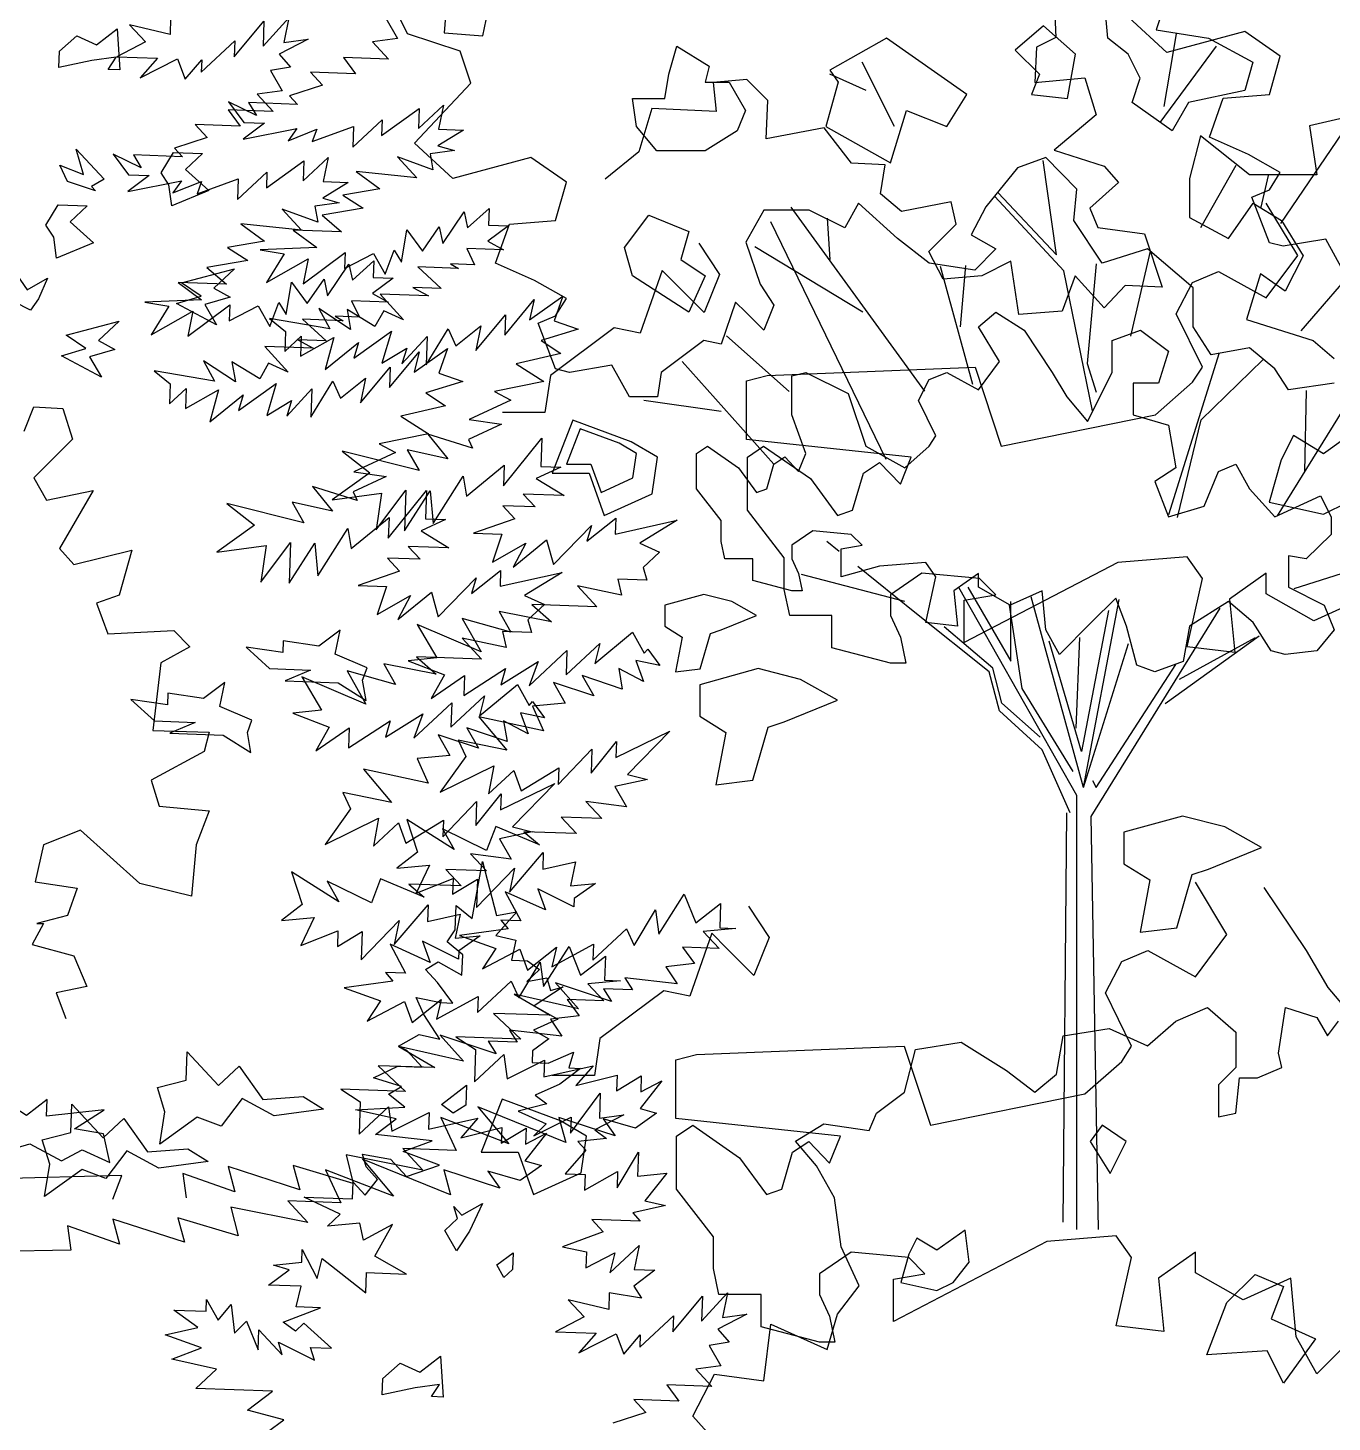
# Model space of a CAD drawing. Header units: inches. Extents: x -11 to 128, y 7 to 56.
# Drawn here: x 30.1772 to 30.5609, y 22.5879 to 22.998 of the extents above; entities that cross this region are included whole.
import ezdxf

# ---------------------------------------------------------------- set-up
doc = ezdxf.new("R2010")
doc.units = ezdxf.units.IN
doc.header["$MEASUREMENT"] = 0
doc.layers.add('CAY', color=94, linetype='Continuous')
doc.layers.add('CAY-3', color=61, linetype='Continuous')
picture_1 = doc.add_image_def('image1.jpg', size_in_pixel=(1680, 1093))

# ---------------------------------------------------------------- blocks, each defined once
blk = doc.blocks.new('A$C76451831')
at = {"layer": 'CAY'}
for p, q in [((5942.98, 1269.38), (5949.73, 1306.77)), ((5949.73, 1306.77), (5958.92, 1271.55)), ((5931.85, 1262.06), (5932.41, 1277.91)), ((5932.41, 1277.91), (5942.98, 1269.38)), ((5972.14, 1273.8), (5958.46, 1258.41)), ((5958.92, 1271.55), (5972.14, 1273.8)), ((5926.59, 1254.09), (5931.85, 1262.06)), ((5936.72, 1245.57), (5926.59, 1254.09)), ((5958.46, 1258.41), (5971.49, 1255.24)), ((5971.49, 1255.24), (5968.77, 1242.19)), ((5936.26, 1232.44), (5936.72, 1245.57)), ((5912.36, 1236), (5920.7, 1241.15)), ((5920.23, 1227.56), (5912.36, 1236)), ((5920.7, 1241.15), (5936.26, 1232.44)), ((5968.77, 1242.19), (5979.18, 1241.82)), ((5987.14, 1236.11), (5978.71, 1228.24)), ((5979.18, 1241.82), (5987.14, 1236.11)), ((5930.18, 1214.07), (5920.23, 1227.56)), ((5978.71, 1228.24), (5991.93, 1230.5)), ((6002.6, 1224.69), (5983.58, 1212.2)), ((5991.93, 1230.5), (5994.36, 1222.25)), ((5994.36, 1222.25), (6002.6, 1224.69)), ((5906.28, 1217.62), (5922.48, 1214.34)), ((5911.34, 1206.57), (5906.28, 1217.62)), ((5921.65, 1190.34), (5911.34, 1206.57)), ((5922.48, 1214.34), (5930.18, 1214.07)), ((5983.58, 1212.2), (5999.14, 1203.5)), ((5999.14, 1203.5), (5983.03, 1196.36)), ((5894.75, 1185.84), (5908.16, 1193.53)), ((5908.16, 1193.53), (5921.65, 1190.34)), ((5993.25, 1190.56), (5982.56, 1182.77)), ((5983.03, 1196.36), (5993.25, 1190.56)), ((5900.09, 1182.93), (5894.75, 1185.84)), ((5910.13, 1172.16), (5900.09, 1182.93)), ((5982.56, 1182.77), (5982.29, 1175.08)), ((5992.7, 1174.71), (6009.26, 1181.84)), ((6009.26, 1181.84), (6006.18, 1171.52)), ((5878.17, 1165.11), (5894.29, 1172.71)), ((5894.29, 1172.71), (5910.13, 1172.16)), ((5982.29, 1175.08), (5992.7, 1174.71)), ((6013.87, 1171.25), (6000.37, 1160.84)), ((6006.18, 1171.52), (6013.87, 1171.25)), ((5896.55, 1159.48), (5878.17, 1165.11)), ((6000.37, 1160.84), (5984.26, 1153.7)), ((5888.21, 1154.33), (5896.55, 1159.48)), ((5898.79, 1145.8), (5888.21, 1154.33)), ((5984.26, 1153.7), (5991.76, 1148)), ((6007.41, 1128.86), (6026.9, 1154.93)), ((6026.9, 1154.93), (6026.33, 1138.63)), ((5866.56, 1144.21), (5898.79, 1145.8)), ((5893.09, 1138.3), (5866.56, 1144.21)), ((5991.76, 1148), (5973.02, 1143.21)), ((5973.02, 1143.21), (5991.31, 1134.87)), ((5879.59, 1127.89), (5893.09, 1138.3)), ((5983.33, 1126.99), (6007.77, 1139.28)), ((5991.31, 1134.87), (5983.33, 1126.99)), ((6007.77, 1139.28), (6007.41, 1128.86)), ((6042.27, 1140.79), (6023.35, 1131.03)), ((6026.33, 1138.63), (6042.27, 1140.79)), ((5916.61, 1123.88), (5879.59, 1127.89)), ((5897.78, 1116.83), (5916.61, 1123.88)), ((6030.85, 1125.33), (6012.2, 1123.26)), ((6023.35, 1131.03), (6030.85, 1125.33)), ((5870.98, 1115.04), (5889.44, 1111.68)), ((5873.41, 1106.8), (5870.98, 1115.04)), ((5921.48, 1107.84), (5897.78, 1116.83)), ((6017.44, 1117.63), (6003.76, 1102.25)), ((6012.2, 1123.26), (6017.44, 1117.63)), ((6037.87, 1092.89), (6051.84, 1116.43)), ((6051.84, 1116.43), (6051.28, 1100.59)), ((5880.82, 1098.38), (5873.41, 1106.8)), ((5889.44, 1111.68), (5899.93, 1100.43)), ((5899.93, 1100.43), (5921.48, 1107.84)), ((5864.52, 1085.8), (5864.9, 1096.67)), ((5864.9, 1096.67), (5872.76, 1088.23)), ((5872.76, 1088.23), (5880.82, 1098.38)), ((6003.76, 1102.25), (6016.89, 1101.79)), ((6016.52, 1091.37), (6038.25, 1103.76)), ((6016.89, 1101.79), (6016.52, 1091.37)), ((6038.25, 1103.76), (6037.87, 1092.89)), ((6051.28, 1100.59), (6070.39, 1102.64)), ((6070.39, 1102.64), (6056.16, 1084.55)), ((5856.47, 1075.66), (5832.84, 1086.91)), ((5832.84, 1086.91), (5864.52, 1085.8)), ((6069.65, 1081.36), (6048.18, 1076.67)), ((6056.16, 1084.55), (6069.65, 1081.36)), ((5848.03, 1067.79), (5856.47, 1075.66)), ((5869.4, 1069.76), (5848.03, 1067.79)), ((5871.74, 1058.8), (5869.4, 1069.76)), ((5890.67, 1069.02), (5871.74, 1058.8)), ((5879.07, 1048.12), (5890.67, 1069.02)), ((6052.97, 1071.06), (6021.29, 1072.17)), ((6021.29, 1072.17), (6028.72, 1064.2)), ((6048.18, 1076.67), (6052.97, 1071.06)), ((6028.72, 1064.2), (6002.09, 1054.25)), ((5831.36, 1044.35), (5831.64, 1052.5)), ((5831.64, 1052.5), (5841.4, 1033.57)), ((6002.09, 1054.25), (6017.83, 1050.98)), ((6017.83, 1050.98), (6017.47, 1040.57)), ((6033.21, 1037.3), (6052.42, 1055.21)), ((6052.42, 1055.21), (6049.15, 1039.46)), ((5812.7, 1042.28), (5831.36, 1044.35)), ((5823.02, 1039.2), (5812.7, 1042.28)), ((5841.4, 1033.57), (5844.58, 1046.6)), ((5844.58, 1046.6), (5873.25, 1024.3)), ((5899.96, 1036.51), (5879.07, 1048.12)), ((6017.47, 1040.57), (6036.39, 1050.33)), ((6036.39, 1050.33), (6033.21, 1037.3)), ((5809.53, 1029.24), (5823.02, 1039.2)), ((5873.25, 1024.3), (5873.71, 1037.43)), ((5873.71, 1037.43), (5899.96, 1036.51)), ((6062.73, 1038.99), (6048.77, 1028.59)), ((6049.15, 1039.46), (6062.73, 1038.99)), ((5830.8, 1028.5), (5809.53, 1029.24)), ((5827.61, 1015.01), (5830.8, 1028.5)), ((6032.76, 1024.17), (6032.38, 1013.3)), ((6053.93, 1020.71), (6032.76, 1024.17)), ((6048.77, 1028.59), (6053.93, 1020.71)), ((6093.29, 1005.73), (6110.24, 1024.18)), ((6110.24, 1024.18), (6106.96, 1007.97)), ((5768.6, 1012.08), (5768.87, 1019.78)), ((5768.87, 1019.78), (5776.56, 1006.37)), ((5776.56, 1006.37), (5785.07, 1016.5)), ((5785.07, 1016.5), (5787.13, 997.84)), ((5819.1, 1004.88), (5843.45, 1014.46)), ((5843.45, 1014.46), (5827.61, 1015.01)), ((6005.86, 1019.66), (6016.35, 1008.42)), ((6032.38, 1013.3), (6005.86, 1019.66)), ((6074.46, 998.68), (6093.86, 1022.03)), ((6093.86, 1022.03), (6093.29, 1005.73)), ((5747.33, 1012.83), (5768.6, 1012.08)), ((5763.24, 1001.39), (5747.33, 1012.83)), ((5787.13, 997.84), (5795.11, 1005.72)), ((5795.11, 1005.72), (5802.61, 986.87)), ((6016.35, 1008.42), (5997.43, 998.65)), ((6052.81, 988.56), (6074.83, 1009.1)), ((6074.83, 1009.1), (6074.46, 998.68)), ((6122.9, 1010.14), (6103.98, 1000.37)), ((6106.96, 1007.97), (6122.9, 1010.14)), ((5741.78, 996.7), (5763.24, 1001.39)), ((5765.5, 988.16), (5741.78, 996.7)), ((5802.61, 986.87), (5803.07, 1000)), ((5803.07, 1000), (5818.36, 983.6)), ((5827.06, 999.16), (5819.1, 1004.88)), ((5832.68, 1004.41), (5827.06, 999.16)), ((5850.68, 987.91), (5832.68, 1004.41)), ((5997.43, 998.65), (6024.13, 997.72)), ((6024.13, 997.72), (6012.81, 984.97)), ((6012.81, 984.97), (6037.25, 997.26)), ((6037.25, 997.26), (6042.23, 983.94)), ((6042.23, 983.94), (6053.09, 996.71)), ((6053.09, 996.71), (6052.81, 988.56)), ((6103.98, 1000.37), (6111.38, 991.95)), ((5746.21, 980.68), (5765.5, 988.16)), ((5818.36, 983.6), (5815.93, 991.84)), ((5815.93, 991.84), (5839.54, 980.14)), ((5839.54, 980.14), (5837.1, 988.38)), ((5837.1, 988.38), (5850.68, 987.91)), ((6111.38, 991.95), (6098.16, 989.69)), ((6098.16, 989.69), (6105.85, 976.28)), ((5775.43, 974.22), (5746.21, 980.68)), ((5761.85, 961.55), (5775.43, 974.22)), ((6105.85, 976.28), (6089.46, 974.13)), ((6089.46, 974.13), (6099.95, 962.89)), ((5812.09, 959.79), (5761.85, 961.55)), ((5795.79, 947.21), (5812.09, 959.79)), ((6070.53, 963.91), (6078.31, 953.21)), ((6099.95, 962.89), (6070.53, 963.91)), ((6078.31, 953.21), (6048.89, 954.24)), ((6048.89, 954.24), (6056.75, 945.81)), ((5819.59, 940.94), (5795.79, 947.21)), ((6056.75, 945.81), (6035.21, 938.85)), ((5808.89, 933.16), (5819.59, 940.94)), ((2204.59, 871.13), (2212.5, 918.65)), ((2201.95, 860.56), (2238.9, 910.73)), ((2027.76, 857.92), (2006.64, 900.17)), ((2009.28, 881.69), (1985.53, 892.25)), ((2280.97, 794.46), (2332.46, 870.35)), ((2133.95, 774.01), (2125.31, 835.75)), ((2228.57, 791.89), (2251.65, 832.78)), ((2268.04, 805.06), (2272.95, 825.91)), ((2095.82, 814.51), (2133.95, 774.01)), ((2047.68, 684.5), (1960.21, 805.07)), ((2138.67, 763.39), (2093.47, 812.15)), ((2022.33, 639.81), (1946.85, 795.64)), ((1985.76, 770.86), (1983.84, 797.94)), ((2294.33, 724.07), (2354.87, 794.46)), ((2006.99, 736.26), (1936.23, 779.12)), ((2159.9, 768.11), (2154, 702.83)), ((2182.7, 720.53), (2195.67, 776.37)), ((5575.78, 773.95), (5583.47, 760.53)), ((2079.11, 689.01), (2057.88, 766.34)), ((2071.06, 726.82), (2074.45, 766.86)), ((2157.54, 671.77), (2138.67, 763.39)), ((2278.74, 602.87), (2379.63, 765.75)), ((5583.47, 760.53), (5567.08, 758.38)), ((5567.08, 758.38), (5577.56, 747.14)), ((5577.56, 747.14), (5548.14, 748.16)), ((5548.14, 748.16), (5555.93, 737.47)), ((5526.51, 738.49), (5534.37, 730.06)), ((5555.93, 737.47), (5526.51, 738.49)), ((5534.37, 730.06), (5512.83, 723.1)), ((5512.83, 723.1), (5518.07, 717.48)), ((1958.78, 684.36), (1917.81, 720.82)), ((5472.81, 719.06), (5482.76, 705.57)), ((5491.08, 710.26), (5472.81, 719.06)), ((5518.07, 717.48), (5485.93, 718.6)), ((5485.93, 718.6), (5491.08, 710.26)), ((5573.09, 696.97), (5597.73, 714.7)), ((5597.27, 701.57), (5613.66, 716.86)), ((5597.73, 714.7), (5597.27, 701.57)), ((5613.66, 716.86), (5610.39, 701.11)), ((1948.81, 636.77), (1888.67, 704.01)), ((2207.63, 603.7), (2240.87, 709.91)), ((2228.69, 665.87), (2269.17, 705.19)), ((5496.34, 705.09), (5482.38, 694.7)), ((5482.76, 705.57), (5496.34, 705.09)), ((5554.25, 689.47), (5573.45, 707.39)), ((5573.45, 707.39), (5573.09, 696.97)), ((2154, 702.83), (2159.9, 683.96)), ((5482.38, 694.7), (5517.52, 701.63)), ((5517.52, 701.63), (5511.8, 693.67)), ((5511.8, 693.67), (5530.64, 701.17)), ((5527.64, 693.12), (5554.72, 703.05)), ((5530.64, 701.17), (5527.64, 693.12)), ((5554.72, 703.05), (5554.25, 689.47)), ((5626.69, 700.54), (5610.01, 690.24)), ((5610.39, 701.11), (5626.69, 700.54)), ((5620.78, 687.15), (5604.85, 684.98)), ((5610.01, 690.24), (5620.78, 687.15)), ((1914.22, 671.37), (1863.51, 678.45)), ((2296.69, 631.65), (2297.87, 685.14)), ((5606.74, 674.49), (5583.48, 683.01)), ((5583.48, 683.01), (5596.14, 669.42)), ((5604.85, 684.98), (5606.74, 674.49)), ((5596.14, 669.42), (5556.41, 673.53)), ((5556.41, 673.53), (5571.87, 662.11)), ((2213.36, 601.77), (2228.69, 665.87)), ((5571.87, 662.11), (5547.71, 657.97)), ((5547.71, 657.97), (5561, 649.34)), ((5561, 649.34), (5534.11, 644.84)), ((5629.44, 636.52), (5643.47, 649.18)), ((5643.47, 649.18), (5643.09, 638.31)), ((5534.11, 644.84), (5546.87, 633.97)), ((5613.22, 626.21), (5627.08, 647.03)), ((5627.08, 647.03), (5629.44, 636.52)), ((5515.19, 635.07), (5530.65, 623.65)), ((5546.87, 633.97), (5515.19, 635.07)), ((5586.05, 614.01), (5589.51, 635.2)), ((5589.51, 635.2), (5599.9, 621.24)), ((5599.9, 621.24), (5610.88, 637.17)), ((5610.88, 637.17), (5613.22, 626.21)), ((5656.22, 637.86), (5642.73, 627.9)), ((5643.09, 638.31), (5656.22, 637.86)), ((5530.65, 623.65), (5493.44, 622.23)), ((5493.44, 622.23), (5509.21, 619.42)), ((5575.36, 606.23), (5581.34, 621.88)), ((5581.34, 621.88), (5586.05, 614.01)), ((5628.96, 622.94), (5634.03, 612.34)), ((5652.95, 622.1), (5628.96, 622.94)), ((5642.73, 627.9), (5652.95, 622.1)), ((5509.21, 619.42), (5497.68, 600.78)), ((5497.68, 600.78), (5524.95, 616.15)), ((5521.67, 599.94), (5549.11, 620.29)), ((5524.95, 616.15), (5521.67, 599.94)), ((5549.11, 620.29), (5548.75, 609.88)), ((5548.75, 609.88), (5567.67, 619.64)), ((5567.67, 619.64), (5575.36, 606.23)), ((5618.19, 612.89), (5623.52, 609.98)), ((5634.03, 612.34), (5618.19, 612.89)), ((5596.82, 610.92), (5612.19, 596.78)), ((5623.52, 609.98), (5596.82, 610.92)), ((5612.19, 596.78), (5593.63, 597.43)), ((5593.63, 597.43), (5603.87, 592.08)), ((1991.49, 579.54), (1983.4, 586.04)), ((5603.87, 592.08), (5572.18, 593.19)), ((5572.18, 593.19), (5587.46, 576.34)), ((5653.72, 566.32), (5673.11, 589.67)), ((5669.92, 576.18), (5691.77, 591.73)), ((5673.11, 589.67), (5669.92, 576.18)), ((5691.77, 591.73), (5686.22, 575.61)), ((5499.57, 577.14), (5510.15, 568.61)), ((5539.21, 570.31), (5499.57, 577.14)), ((5552.79, 569.84), (5531.98, 583.71)), ((5531.98, 583.71), (5539.21, 570.31)), ((5568.73, 572), (5550.53, 583.07)), ((5550.53, 583.07), (5552.79, 569.84)), ((5574.52, 582.23), (5568.73, 572)), ((5587.46, 576.34), (5574.52, 582.23)), ((5634.78, 556.1), (5654.18, 579.45)), ((5654.18, 579.45), (5653.72, 566.32)), ((5686.22, 575.61), (5701.88, 570.07)), ((2041.19, 539.64), (2003.71, 569.74)), ((2289.61, 555.37), (2334.43, 569.52)), ((5510.15, 568.61), (5509.69, 555.48)), ((5554.86, 551.18), (5579.49, 568.91)), ((5579.49, 568.91), (5573.32, 547.82)), ((5602.29, 546.81), (5616.7, 570.33)), ((5616.7, 570.33), (5621.75, 559.27)), ((5621.75, 559.27), (5638.07, 572.3)), ((5638.07, 572.3), (5634.78, 556.1)), ((5701.88, 570.07), (5677.61, 562.76)), ((2034.5, 546.71), (1966.89, 564.41)), ((5509.69, 555.48), (5520.47, 565.53)), ((5520.47, 565.53), (5520.01, 552.4)), ((5520.01, 552.4), (5541.74, 564.79)), ((5541.74, 564.79), (5536.02, 543.68)), ((5536.02, 543.68), (5557.94, 561.5)), ((5557.94, 561.5), (5554.86, 551.18)), ((5573.32, 547.82), (5589.52, 557.68)), ((5586.44, 547.36), (5602.93, 565.37)), ((5589.52, 557.68), (5586.44, 547.36)), ((5602.93, 565.37), (5602.29, 546.81)), ((5677.61, 562.76), (5690.45, 554.15)), ((2147.32, 419.7), (2069.92, 556.01)), ((2075.78, 556.15), (2104.08, 507.78)), ((2151.64, 424.81), (2117.3, 549.89)), ((5690.45, 554.15), (5661.22, 547.47)), ((2089.93, 500.71), (2041.19, 539.64)), ((2102.9, 544.36), (2111.16, 489.69)), ((2104.08, 507.78), (2104.08, 546.71)), ((2168.15, 540.82), (2150.46, 448.4)), ((2151.64, 424.81), (2174.99, 548.11)), ((2156.75, 405.93), (2241.29, 542.41)), ((5661.22, 547.47), (5679.4, 535.95)), ((5683.65, 539.8), (5680.11, 515.62)), ((2092.29, 503.06), (2060.45, 530.2)), ((5679.4, 535.95), (5646.99, 529.38)), ((2150.46, 448.4), (2129.24, 520.76)), ((2146.93, 463.74), (2149.28, 523.12)), ((2205.1, 479.86), (2266.82, 524.3)), ((2214.54, 495.99), (2264.46, 523.12)), ((5657.66, 523.56), (5630.49, 510.91)), ((5646.99, 529.38), (5657.66, 523.56)), ((2151.64, 424.81), (2181.18, 519.19)), ((5680.11, 515.62), (5652.4, 515.62)), ((2098.18, 480.26), (2092.29, 503.06)), ((2159.9, 424.81), (2212.18, 505.42)), ((5651.68, 507.91), (5630.03, 497.78)), ((5630.49, 510.91), (5651.68, 507.91)), ((2096.61, 475.14), (2089.93, 500.71)), ((5632.55, 492.25), (5603.42, 501.43)), ((5603.42, 501.43), (5616.44, 485.11)), ((5630.03, 497.78), (5632.55, 492.25)), ((5652.99, 467.51), (5678.1, 498.82)), ((5678.1, 498.82), (5677.45, 480.26)), ((2111.16, 489.69), (2144.57, 435.43)), ((5597.6, 477.61), (5547.29, 490.25)), ((5547.29, 490.25), (5565.37, 476.01)), ((5589.92, 491.02), (5597.6, 477.61)), ((5616.44, 485.11), (5589.92, 491.02)), ((2124.52, 449.58), (2096.61, 475.14)), ((2123.34, 457.84), (2098.18, 480.26)), ((5565.37, 476.01), (5540.74, 458.29)), ((5628.73, 460.65), (5653.46, 481.1)), ((5653.46, 481.1), (5652.99, 467.51)), ((5690.58, 479.8), (5674.45, 472.2)), ((5677.45, 480.26), (5690.58, 479.8)), ((5606.81, 442.83), (5626.47, 473.88)), ((5626.47, 473.88), (5628.73, 460.65)), ((5674.45, 472.2), (5692.64, 461.14)), ((5540.74, 458.29), (5573.06, 462.6)), ((5569.51, 438.7), (5589, 464.76)), ((5573.06, 462.6), (5569.51, 438.7)), ((5589, 464.76), (5588.07, 438.05)), ((5588.07, 438.05), (5604.84, 464.21)), ((5604.84, 464.21), (5606.81, 442.83)), ((5665.94, 462.08), (5673.8, 453.64)), ((5692.64, 461.14), (5665.94, 462.08)), ((2142.99, 408.29), (2124.52, 449.58)), ((5652.53, 454.38), (5660.39, 445.95)), ((5673.8, 453.64), (5652.53, 454.38)), ((5660.39, 445.95), (5633.33, 436.47)), ((5685.63, 416.05), (5710.54, 441.48)), ((5707.46, 431.16), (5726.57, 446.36)), ((5710.54, 441.48), (5707.46, 431.16)), ((5726.57, 446.36), (5726.2, 435.94)), ((5726.2, 435.94), (5766.85, 444.95)), ((5766.85, 444.95), (5742.31, 429.94)), ((2157.54, 429.53), (2159.9, 424.81)), ((5633.33, 436.47), (5651.88, 435.82)), ((5651.88, 435.82), (5645.8, 417.45)), ((5645.8, 417.45), (5667.53, 429.83)), ((5659.29, 414.25), (5681.21, 432.08)), ((5667.53, 429.83), (5659.29, 414.25)), ((5681.21, 432.08), (5685.63, 416.05)), ((5742.31, 429.94), (5755.24, 424.05)), ((5755.24, 424.05), (5744.47, 414)), ((2147.32, 135.38), (2147.32, 419.7)), ((5744.47, 414), (5746.9, 405.75)), ((2138.28, 140.1), (2140.64, 408.29)), ((2161.47, 135.38), (2156.75, 405.93)), ((5746.9, 405.75), (5727.89, 406.42)), ((5727.89, 406.42), (5730.24, 395.91)), ((5701.45, 401.9), (5714.12, 388.31)), ((5730.24, 395.91), (5701.45, 401.9)), ((5650.11, 385.11), (5657.8, 371.69)), ((5684.32, 378.47), (5650.11, 385.11)), ((5714.12, 388.31), (5671.57, 389.8)), ((5671.57, 389.8), (5684.32, 378.47)), ((5596.34, 376.56), (5609.18, 354.8)), ((5638.32, 358.77), (5596.34, 376.56)), ((5625.93, 380.51), (5638.32, 358.77)), ((5657.8, 371.69), (5625.93, 380.51)), ((5712.82, 351.18), (5737.55, 371.63)), ((5737.55, 371.63), (5745.22, 357.76)), ((5669.71, 336.37), (5694.53, 359.53)), ((5693.98, 343.68), (5715.99, 364.22)), ((5694.53, 359.53), (5693.98, 343.68)), ((5715.99, 364.22), (5712.82, 351.18)), ((5745.22, 357.76), (5747.58, 360.4)), ((5747.58, 360.4), (5755.36, 349.7)), ((5609.18, 354.8), (5590.52, 352.74)), ((5590.52, 352.74), (5614.23, 343.75)), ((5626.89, 330.16), (5654.25, 347.79)), ((5651.15, 337.02), (5675.71, 352.48)), ((5654.25, 347.79), (5651.15, 337.02)), ((5675.71, 352.48), (5669.71, 336.37)), ((5744.58, 339.2), (5728.57, 347.91)), ((5728.57, 347.91), (5730.81, 334.24)), ((5755.36, 349.7), (5739.62, 352.97)), ((5739.62, 352.97), (5744.58, 339.2)), ((5614.23, 343.75), (5605.53, 328.18)), ((5605.53, 328.18), (5627.35, 343.29)), ((5627.35, 343.29), (5626.89, 330.16)), ((5712.08, 329.9), (5685.64, 338.53)), ((5685.64, 338.53), (5693.33, 325.12)), ((5730.81, 334.24), (5704.39, 343.32)), ((5704.39, 343.32), (5712.08, 329.9)), ((5693.33, 325.12), (5671.96, 323.14)), ((5671.96, 323.14), (5679.1, 307.03)), ((5636.83, 316.21), (5655.1, 294.27)), ((5679.1, 307.03), (5636.83, 316.21)), ((5726.53, 289.51), (5762.02, 306.85)), ((5762.02, 306.85), (5734.29, 278.35)), ((5623.15, 300.82), (5628.22, 290.22)), ((5655.1, 294.27), (5623.15, 300.82)), ((5688.75, 271.78), (5710.86, 295.04)), ((5710.31, 279.19), (5726.89, 299.92)), ((5710.86, 295.04), (5710.31, 279.19)), ((5726.89, 299.92), (5726.53, 289.51)), ((5628.22, 290.22), (5611.54, 266.77)), ((5611.54, 266.77), (5646.58, 284.14)), ((5646.58, 284.14), (5643.22, 265.67)), ((5643.22, 265.67), (5659.62, 280.96)), ((5659.62, 280.96), (5664.59, 267.64)), ((5664.59, 267.64), (5689.13, 282.65)), ((5689.13, 282.65), (5688.75, 271.78)), ((5747.32, 275.18), (5725.86, 270.49)), ((5734.29, 278.35), (5747.32, 275.18)), ((5725.86, 270.49), (5733.55, 257.07)), ((5733.55, 257.07), (5706.94, 260.72)), ((5706.94, 260.72), (5717.43, 249.48)), ((5620.65, 229.28), (5589.62, 248.95)), ((5589.62, 248.95), (5596.57, 227.4)), ((5717.43, 249.48), (5690.72, 250.41)), ((5690.72, 250.41), (5700.77, 239.63)), ((5641.92, 228.54), (5612.96, 242.7)), ((5612.96, 242.7), (5620.65, 229.28)), ((5647.91, 244.2), (5641.92, 228.54)), ((5676.5, 232.32), (5647.91, 244.2)), ((5700.77, 239.63), (5666.37, 240.83)), ((5666.37, 240.83), (5676.5, 232.32)), ((5596.57, 227.4), (5583.06, 216.99)), ((5656.83, 201.27), (5679.04, 227.24)), ((5679.04, 227.24), (5678.66, 216.38)), ((5678.66, 216.38), (5700.12, 221.07)), ((5700.12, 221.07), (5696.85, 205.31)), ((5583.06, 216.99), (5604.43, 218.97)), ((5604.43, 218.97), (5595.64, 200.69)), ((5595.64, 200.69), (5619.99, 210.27)), ((5619.99, 210.27), (5619.62, 199.85)), ((5635.18, 191.15), (5660.1, 217.02)), ((5660.1, 217.02), (5656.83, 201.27)), ((5619.62, 199.85), (5635.83, 209.71)), ((5635.83, 209.71), (5635.18, 191.15)), ((5654.12, 201.37), (5664.33, 182.42)), ((5680.44, 189.57), (5654.12, 201.37)), ((5699.09, 191.64), (5675.48, 203.34)), ((5675.48, 203.34), (5680.44, 189.57)), ((5696.85, 205.31), (5713.22, 207.01)), ((5713.22, 207.01), (5699.28, 197.07)), ((5699.28, 197.07), (5699.09, 191.64)), ((5754.66, 173.83), (5771.43, 199.99)), ((5771.43, 199.99), (5778.93, 181.14)), ((5778.93, 181.14), (5795.23, 193.72)), ((5795.23, 193.72), (5794.68, 177.87)), ((5651.21, 182.88), (5655.99, 177.27)), ((5664.33, 182.42), (5651.21, 182.88)), ((5738.54, 166.23), (5752.5, 189.77)), ((5752.5, 189.77), (5754.66, 173.83)), ((5655.99, 177.27), (5624.12, 172.95)), ((5711.47, 156.75), (5733.48, 177.29)), ((5733.48, 177.29), (5738.54, 166.23)), ((5805.09, 177.51), (5783.72, 175.53)), ((5783.72, 175.53), (5794.2, 164.29)), ((5794.68, 177.87), (5805.09, 177.51)), ((5624.12, 172.95), (5647.84, 164.41)), ((5668.64, 150.09), (5687.75, 165.29)), ((5684.58, 152.25), (5711.83, 167.16)), ((5687.75, 165.29), (5684.58, 152.25)), ((5711.83, 167.16), (5711.47, 156.75)), ((5794.2, 164.29), (5770.22, 165.13)), ((5770.22, 165.13), (5778, 154.43)), ((5647.84, 164.41), (5639.22, 151.11)), ((5639.22, 151.11), (5663.68, 163.86)), ((5663.68, 163.86), (5668.64, 150.09)), ((5778, 154.43), (5759.35, 152.36)), ((5759.35, 152.36), (5766.66, 141.22)), ((5723.66, 129.58), (5686.93, 141.74)), ((5686.93, 141.74), (5702.2, 124.89)), ((5737.52, 137.25), (5718.51, 137.92)), ((5718.51, 137.92), (5723.66, 129.58)), ((5766.66, 141.22), (5732.36, 145.14)), ((5732.36, 145.14), (5737.52, 137.25)), ((5702.2, 124.89), (5659.94, 134.52)), ((5659.94, 134.52), (5683.47, 120.56)), ((5646.36, 121.85), (5664.34, 104.9)), ((5683.47, 120.56), (5646.36, 121.85)), ((5621.8, 106.39), (5634.65, 98.23)), ((5664.34, 104.9), (5621.8, 106.39)), ((5634.65, 98.23), (5633.91, 76.95)), ((5633.91, 76.95), (5653.12, 94.87)), ((5653.12, 94.87), (5655.28, 78.93)), ((5655.28, 78.93), (5679.72, 91.22)), ((5679.72, 91.22), (5679.35, 80.35)), ((5679.35, 80.35), (5711.76, 87.38)), ((5711.76, 87.38), (5700.44, 74.63)), ((5700.44, 74.63), (5727.42, 81.39)), ((5727.42, 81.39), (5727.05, 70.98)), ((5727.05, 70.98), (5743.26, 80.84)), ((5756.74, 77.65), (5742.51, 59.56)), ((5743.26, 80.84), (5742.89, 70.43)), ((5742.89, 70.43), (5756.74, 77.65)), ((5693.7, 37.24), (5636.06, 60.56)), ((5636.06, 60.56), (5656.51, 36.27)), ((5753.28, 56.46), (5739.34, 46.52)), ((5742.51, 59.56), (5753.28, 56.46)), ((5656.51, 36.27), (5611.8, 53.7)), ((5611.8, 53.7), (5621.92, 32.04)), ((5726.02, 41.55), (5689.29, 53.71)), ((5689.29, 53.71), (5693.7, 37.24)), ((5739.34, 46.52), (5718.26, 52.7)), ((5718.26, 52.7), (5726.02, 41.55)), ((5600.17, 19.2), (5549.77, 29.12)), ((5549.77, 29.12), (5554.55, 10.36)), ((5621.92, 32.04), (5587.07, 33.25)), ((5587.07, 33.25), (5600.17, 19.2)), ((5472.46, 21.39), (5476.87, 4.92)), ((5519.51, 6.15), (5472.46, 21.39)), ((5515.09, 22.17), (5519.51, 6.15)), ((5554.55, 10.36), (5515.09, 22.17)), ((5402.93, 15.66), (5314.94, 13.29)), ((5396.95, 0), (5402.93, 15.66)), ((5476.87, 4.92), (5442.85, 16.98)), ((5442.85, 16.98), (5445.02, 1.04))]:
    blk.add_line(p, q, dxfattribs=at)
for points in [[(5649.3, 1588.87), (5655.63, 1604.69), (5674.61, 1603.64), (5680.94, 1583.6), (5655.63, 1558.29), (5664.07, 1543.52), (5694.65, 1549.85), (5672.5, 1511.88), (5682, 1501.33), (5719.96, 1510.83), (5711.53, 1481.3), (5696.76, 1476.02), (5704.14, 1455.98), (5747.39, 1458.09), (5757.93, 1447.55), (5738.95, 1437), (5733.67, 1392.7), (5770.59, 1391.65), (5767.42, 1378.99), (5732.62, 1360.01), (5737.89, 1343.13), (5770.59, 1339.97), (5762.15, 1317.82), (5758.99, 1284.07), (5725.24, 1292.51), (5686.21, 1327.31), (5661.96, 1317.82), (5656.68, 1293.56), (5684.1, 1289.34), (5677.78, 1271.41), (5657.74, 1266.14), (5661.96, 1266.14), (5654.57, 1252.43), (5682, 1245.05), (5690.43, 1225.01), (5670.39, 1220.79), (5676.72, 1203.91)], [(2350.93, 870.35), (2299.83, 858.56), (2304.55, 826.31), (2260.53, 826.31), (2228.29, 851.87), (2221.22, 823.95), (2221.22, 798.39), (2246.77, 784.63), (2262.88, 807.83), (2281.36, 796.42), (2295.51, 773.22), (2283.72, 750.02), (2267.6, 761.42), (2258.56, 731.54), (2302.19, 717.77), (2315.95, 705.98)], [(2315.95, 689.85), (2286.08, 685.53), (2277.04, 699.29), (2260.53, 713.06), (2235.37, 708.34), (2223.58, 726.82), (2223.58, 752.38), (2193.7, 777.94), (2163.83, 768.5), (2145.35, 796.42), (2147.32, 816.87), (2126.88, 837.71), (2108.4, 831.03), (2087.57, 805.47), (2078.14, 786.99), (2094.25, 777.94), (2080.49, 763.78), (2050.62, 768.5), (2029.79, 784.63), (2004.24, 807.83), (1995.2, 791.7), (1972, 803.11), (1942.13, 803.11), (1930.34, 782.27), (1939.77, 754.74), (1948.81, 740.98), (1942.13, 724.46), (1930.34, 736.26), (1923.73, 742.87), (1914.22, 715.42), (1902.82, 717.77), (1874.91, 696.93), (1872.55, 680.81), (1854.08, 680.81), (1842.68, 701.65), (1814.77, 696.93), (1805.73, 699.29), (1794.33, 729.18), (1805.73, 733.9), (1812.81, 745.3), (1791.97, 757.1), (1766.42, 768.5), (1775.46, 794.06), (1805.73, 796.42), (1812.81, 821.59), (1789.61, 837.71), (1738.51, 823.95), (1713.36, 847.15), (1750.31, 886.48), (1743.23, 907.32), (1708.64, 918.72), (1694.88, 946.64)], [(1553.49, 929.19), (1553.11, 918.32), (1526.6, 924.69), (1537.08, 913.44), (1518.16, 903.68), (1544.87, 902.74), (1533.55, 889.99), (1557.99, 902.29), (1562.97, 888.96), (1573.83, 901.73), (1573.55, 893.58), (1595.56, 914.12), (1595.2, 903.71), (1614.59, 927.06), (1614.03, 910.76), (1630.98, 929.2), (1627.7, 913), (1643.63, 915.16), (1624.71, 905.4), (1632.12, 896.98), (1618.9, 894.72), (1626.59, 881.3), (1610.2, 879.16), (1620.69, 867.91), (1591.27, 868.94), (1599.05, 858.24), (1569.63, 859.27), (1577.49, 850.83), (1555.95, 843.88), (1561.19, 838.25), (1529.06, 839.38), (1534.21, 831.04), (1515.93, 839.83), (1525.89, 826.34), (1539.46, 825.87), (1525.51, 815.47), (1560.64, 822.41), (1554.93, 814.45), (1573.77, 821.95), (1570.77, 813.89), (1597.85, 823.83), (1597.37, 810.24), (1616.58, 828.16), (1616.22, 817.74), (1640.85, 835.47), (1640.39, 822.34), (1656.79, 837.63), (1653.52, 821.88), (1669.81, 821.31), (1653.14, 811.02), (1663.91, 807.92), (1647.97, 805.76), (1649.87, 795.26), (1626.6, 803.78), (1639.27, 790.19), (1599.54, 794.3), (1615, 782.88), (1590.84, 778.74), (1604.13, 770.11), (1577.24, 765.61), (1590, 754.74), (1558.32, 755.85), (1573.78, 744.43), (1536.57, 743.01), (1552.33, 740.19), (1540.81, 721.55), (1568.08, 736.92), (1564.79, 720.71), (1592.24, 741.06), (1591.88, 730.65), (1610.8, 740.41), (1618.48, 727), (1624.47, 742.66), (1629.18, 734.79), (1632.64, 755.97), (1643.03, 742.01), (1654, 757.94), (1656.34, 746.98), (1670.21, 767.81), (1672.56, 757.3), (1686.6, 769.95), (1686.22, 759.09), (1699.34, 758.63), (1685.85, 748.67), (1696.07, 742.88), (1672.09, 743.71), (1677.15, 733.11), (1661.31, 733.66), (1666.65, 730.76), (1639.95, 731.69), (1655.31, 717.55), (1636.76, 718.2), (1646.99, 712.86), (1615.31, 713.96), (1630.58, 697.11), (1617.65, 703), (1611.85, 692.78), (1593.66, 703.84), (1595.92, 690.61), (1575.1, 704.49), (1582.34, 691.09), (1542.7, 697.91), (1553.28, 689.38), (1552.82, 676.25), (1563.59, 686.3), (1563.13, 673.17), (1584.86, 685.56), (1579.14, 664.45), (1601.06, 682.27), (1597.98, 671.95), (1622.62, 689.68), (1616.44, 668.59), (1632.65, 678.45), (1629.57, 668.13), (1646.06, 686.14), (1645.41, 667.58), (1659.83, 691.1), (1664.88, 680.04), (1681.19, 693.08), (1677.91, 676.87), (1697.3, 700.22), (1696.84, 687.09), (1716.24, 710.44), (1713.05, 696.95), (1734.89, 712.51), (1729.34, 696.38), (1745.01, 690.85), (1720.74, 683.53), (1733.58, 674.93), (1704.34, 668.24), (1722.52, 656.73), (1690.12, 650.15), (1700.79, 644.34), (1673.61, 631.69), (1694.81, 628.68), (1673.15, 618.56), (1675.68, 613.03), (1646.55, 622.2), (1659.57, 605.88), (1633.04, 611.8), (1640.73, 598.38), (1590.42, 611.02), (1608.5, 596.79), (1583.86, 579.06), (1616.19, 583.37), (1612.63, 559.47), (1632.12, 585.53), (1631.19, 558.82), (1647.96, 584.98), (1649.94, 563.61), (1669.6, 594.65), (1671.86, 581.43), (1696.59, 601.87), (1696.11, 588.29), (1721.22, 619.6), (1720.58, 601.03), (1733.7, 600.57), (1717.58, 592.98), (1735.77, 581.92), (1709.07, 582.85), (1716.93, 574.41), (1695.66, 575.16), (1703.52, 566.72), (1676.45, 557.24), (1695.01, 556.59), (1688.93, 538.22), (1710.66, 550.61), (1702.41, 535.03), (1724.33, 552.85), (1728.76, 536.83), (1753.66, 562.25), (1750.58, 551.93), (1769.69, 567.13), (1769.33, 556.72), (1809.97, 565.72), (1785.43, 550.71), (1798.37, 544.82), (1787.59, 534.77), (1790.02, 526.53), (1771.02, 527.19), (1773.37, 516.68), (1744.58, 522.67), (1757.24, 509.09), (1714.7, 510.57), (1727.44, 499.25), (1693.24, 505.88), (1700.92, 492.47), (1669.06, 501.28), (1681.44, 479.55), (1639.47, 497.33), (1652.3, 475.58), (1633.65, 473.51), (1657.35, 464.52), (1648.65, 448.96), (1670.48, 464.06), (1670.02, 450.93), (1697.37, 468.56), (1694.28, 457.79), (1718.83, 473.25), (1712.83, 457.14), (1737.66, 480.3), (1737.1, 464.45), (1759.12, 484.99), (1755.95, 471.96), (1780.68, 492.4), (1788.35, 478.53), (1790.71, 481.17), (1798.49, 470.47), (1782.74, 473.74), (1787.7, 459.97), (1771.69, 468.69), (1773.93, 455.01), (1747.51, 464.09), (1755.2, 450.68), (1728.77, 459.31), (1736.46, 445.89), (1715.09, 443.92), (1722.23, 427.8), (1679.95, 436.98), (1698.22, 415.04), (1666.28, 421.59), (1671.34, 410.99), (1654.66, 387.55), (1689.71, 404.91), (1686.35, 386.44), (1702.74, 401.73), (1707.71, 388.41), (1732.25, 403.42), (1731.87, 392.56), (1753.98, 415.81), (1753.43, 399.96), (1770.02, 420.69), (1769.65, 410.28), (1805.15, 427.63), (1777.42, 399.13), (1790.45, 395.95), (1768.99, 391.26), (1776.68, 377.85), (1750.07, 381.5), (1760.55, 370.25), (1733.85, 371.18), (1743.89, 360.4), (1709.5, 361.61), (1719.62, 353.09), (1691.03, 364.97), (1685.05, 349.31), (1656.09, 363.47), (1663.78, 350.05), (1632.74, 369.73), (1639.69, 348.18), (1626.19, 337.77), (1647.56, 339.74), (1638.76, 321.46), (1663.11, 331.04), (1662.75, 320.62), (1678.95, 330.48), (1678.31, 311.92), (1703.23, 337.8), (1699.96, 322.04), (1722.16, 348.02), (1721.78, 337.15), (1743.24, 341.84), (1739.98, 326.09), (1756.35, 327.78), (1742.41, 317.84), (1742.22, 312.41), (1718.61, 324.11), (1723.57, 310.34), (1697.24, 322.14), (1707.46, 303.2), (1694.33, 303.65), (1699.12, 298.05), (1667.25, 293.72), (1690.97, 285.19), (1682.35, 271.89), (1706.81, 284.63), (1711.76, 270.86), (1730.87, 286.06), (1727.7, 273.02), (1754.96, 287.94), (1754.59, 277.52), (1776.61, 298.06), (1781.66, 287), (1795.62, 310.54), (1797.79, 294.6), (1814.56, 320.76), (1822.06, 301.91), (1838.36, 314.49), (1837.8, 298.64), (1848.21, 298.28), (1826.85, 296.31), (1837.33, 285.06), (1813.34, 285.9), (1821.13, 275.2), (1802.47, 273.13), (1809.79, 262), (1775.49, 265.91), (1780.65, 258.03), (1761.64, 258.69), (1766.79, 250.35), (1730.05, 262.51), (1745.32, 245.66), (1703.06, 255.3), (1726.59, 241.33), (1689.48, 242.62), (1707.47, 225.68), (1664.92, 227.16), (1677.78, 219.01), (1677.04, 197.72), (1696.24, 215.64), (1698.4, 199.7), (1722.85, 211.99), (1722.47, 201.12), (1754.89, 208.15), (1743.57, 195.4), (1770.54, 202.17), (1770.18, 191.75), (1786.38, 201.61), (1786.02, 191.2), (1799.87, 198.42), (1785.64, 180.33), (1796.41, 177.24), (1782.46, 167.3), (1761.38, 173.47), (1769.15, 162.32), (1732.42, 174.48), (1736.83, 158.01), (1679.18, 181.33), (1699.63, 157.04), (1654.93, 174.47), (1665.05, 152.81), (1630.2, 154.03), (1643.3, 139.97), (1592.89, 149.89), (1597.68, 131.14), (1558.21, 142.94), (1562.64, 126.92), (1515.59, 142.16), (1520, 125.69), (1485.98, 137.76), (1488.14, 121.81), (1440.07, 120.77)], [(5963.78, 1034.28), (5959.08, 1042.61), (5969.78, 1050.39), (5969.4, 1039.52), (5963.78, 1034.28)]]:
    blk.add_lwpolyline(points, dxfattribs=at)
for points in [[(5922.87, 1147.68), (5939.17, 1160.26), (5938.72, 1147.13), (5930.38, 1141.98)], [(5924.98, 1065.1), (5933.41, 1072.97), (5930.96, 1080.76), (5936.2, 1075.14), (5949.61, 1082.83), (5941.27, 1064.53), (5932.66, 1051.69)], [(2209.87, 855.28), (2183.47, 873.77), (2188.75, 889.61), (2180.83, 905.45), (2167.64, 916.01), (2165, 945.06), (2180.83, 950.34), (2196.67, 963.54), (2186.11, 987.3), (2199.31, 1016.34), (2230.98, 1024.27), (2270.57, 1013.7), (2254.73, 1003.14), (2244.18, 982.02), (2278.49, 974.1), (2278.49, 947.7), (2257.37, 939.77), (2236.26, 931.85), (2204.59, 937.13), (2199.31, 921.29), (2233.62, 916.01), (2262.65, 900.17), (2257.37, 881.69), (2220.42, 873.77)], [(5923.88, 955.89), (5916.19, 956.16), (5921.45, 964.13), (5905.51, 961.97), (5884.05, 957.28), (5884.43, 968.14), (5895.66, 978.18), (5908.59, 972.29), (5922.1, 982.7)], [(2141.24, 876.41), (2146.52, 905.45), (2125.41, 923.93), (2106.93, 908.09), (2122.77, 892.25), (2117.49, 879.05)], [(2062.07, 857.92), (2075.26, 879.05), (2022.48, 916.01), (1985.53, 894.89), (1990.81, 886.97), (1982.89, 857.92), (2025.12, 834.16), (2035.67, 868.49)], [(1903.71, 886.97), (1919.55, 886.97), (1930.1, 868.49), (1924.83, 855.28), (1903.71, 842.08), (1872.04, 842.08), (1858.84, 857.92), (1856.21, 876.41), (1877.32, 876.41), (1879.96, 892.25), (1885.24, 910.73), (1906.35, 897.53)], [(1476.88, 785.44), (1471.71, 793.32), (1479.88, 806.64), (1498.89, 805.98), (1487.65, 795.49), (1503.03, 781.8), (1478.67, 771.77)], [(1856.21, 760.23), (1850.93, 778.71), (1866.76, 799.84), (1893.15, 789.28), (1887.88, 770.79), (1903.71, 760.23), (1893.15, 736.47)], [(5401.49, 740.14), (5393.8, 740.41), (5399.06, 748.38), (5383.13, 746.22), (5361.67, 741.53), (5362.05, 752.4), (5373.27, 762.43), (5386.21, 756.54), (5399.71, 766.95)], [(1999.52, 590.76), (1974.36, 593.12), (1960.61, 583.68), (1960.61, 574.63), (1964.93, 565.2), (1967.29, 553.79), (1960.61, 553.79), (1935.05, 560.48), (1935.05, 574.63), (1916.58, 574.63), (1914.22, 586.04), (1914.22, 599.8), (1898.11, 620.64), (1898.11, 643.85), (1905.18, 648.56), (1925.62, 634.41), (1937.41, 618.28), (1944.1, 620.64), (1948.81, 636.77), (1955.89, 641.49), (1964.93, 632.05), (1969.65, 643.85), (1960.61, 669.01), (1960.61, 694.57), (1969.65, 696.93), (1997.55, 683.17), (2008.95, 648.56), (2034.5, 634.41), (2050.62, 648.56), (2054.94, 655.25), (2043.55, 678.45), (2050.62, 692.21), (2062.02, 696.93), (2082.85, 685.53), (2096.61, 704.01), (2082.85, 726.82), (2094.25, 736.26), (2112.73, 724.46), (2131.2, 696.93), (2140.64, 680.81), (2154.39, 664.69), (2170.51, 696.93), (2170.51, 717.77), (2188.99, 724.46), (2207.46, 710.7), (2200.78, 689.85), (2184.27, 689.85), (2184.27, 669.01), (2207.46, 662.33), (2212.18, 634.41), (2198.42, 625.36), (2207.46, 602.16), (2230.65, 609.24), (2240.09, 632.05), (2251.49, 636.77), (2260.53, 620.64), (2277.04, 602.16), (2306.91, 615.93), (2313.98, 602.16), (2313.98, 590.76), (2297.48, 574.63), (2286.08, 576.6), (2286.08, 556.15), (2309.27, 544.36), (2315.95, 528.23), (2304.55, 514.47), (2283.72, 512.11), (2274.68, 514.47), (2262.88, 532.95), (2246.77, 546.71), (2221.22, 530.59), (2216.89, 507.39), (2198.42, 500.71), (2186.63, 505.03), (2179.94, 530.59), (2172.87, 549.07), (2156.75, 532.95), (2135.92, 512.11), (2126.88, 528.23), (2124.52, 553.79), (2103.69, 544.36), (2082.85, 556.15), (2082.85, 565.2), (2066.74, 553.79), (2069.1, 530.59), (2048.26, 532.95), (2054.94, 562.84), (2048.26, 572.28), (2017.99, 569.92), (1992.84, 562.84), (1992.84, 581.32), (2006.6, 583.68)], [(1485.06, 721.23), (1519.82, 730.44), (1506.23, 717.77), (1516.91, 711.96), (1500.42, 707.09), (1508.11, 693.68), (1481.87, 707.74), (1497.9, 712.62)], [(5385.59, 660.91), (5367.22, 666.99), (5362.15, 677.59), (5377.8, 671.61), (5372.94, 688.09), (5391.29, 668.41), (5382.97, 663.72)], [(5433.75, 664.66), (5428.59, 672.55), (5436.76, 685.87), (5455.77, 685.2), (5444.52, 674.72), (5459.91, 661.03), (5435.54, 651)], [(5321.51, 577.92), (5289.74, 589.45), (5313.73, 588.62), (5303.79, 602.56), (5319.54, 599.29), (5327.79, 614.87), (5340.72, 595.83), (5354.13, 603.52), (5348.22, 590.13), (5342.97, 582.61), (5332.29, 587.97), (5329.02, 572.21)], [(5441.93, 600.46), (5476.69, 609.67), (5463.11, 597), (5473.78, 591.19), (5457.3, 586.32), (5464.99, 572.91), (5438.74, 586.97), (5454.77, 591.85)], [(1603.76, 460.95), (1606.76, 469.01), (1585.77, 477.9), (1589.04, 493.65), (1575.08, 483.26), (1551.64, 486.8), (1551.37, 479.1), (1527.48, 482.66), (1542.84, 468.52), (1569.55, 467.59), (1552.99, 460.46), (1587.84, 459.24), (1606.01, 447.73)], [(5560.63, 340.18), (5563.63, 348.23), (5542.64, 357.13), (5545.91, 372.88), (5531.95, 362.49), (5508.51, 366.03), (5508.25, 358.33), (5484.35, 361.88), (5499.72, 347.75), (5526.42, 346.81), (5509.86, 339.69), (5544.71, 338.47), (5562.89, 326.95)], [(1808.96, 206.53), (1770.64, 220.69), (1757.08, 185.88), (1781.25, 185.88), (1791.27, 158.16), (1822.52, 172.32), (1826.06, 196.5)], [(1474.25, 178.06), (1469.37, 194.1), (1488.11, 198.88), (1488.76, 217.45), (1509.29, 195.42), (1522.88, 208.09), (1538.43, 186.24), (1564.77, 188.04), (1578.08, 179.87), (1545.76, 175.56), (1524.85, 186.72), (1511.07, 168.61), (1495.42, 174.6), (1470.79, 156.87)], [(5431.12, 57.29), (5426.24, 73.32), (5444.99, 78.11), (5445.64, 96.67), (5466.17, 74.65), (5479.75, 87.32), (5495.3, 65.47), (5521.65, 67.27), (5534.95, 59.1), (5502.63, 54.79), (5481.72, 65.95), (5467.95, 47.84), (5452.3, 53.83), (5427.66, 36.1)], [(5395.07, 24.09), (5390.74, 42.83), (5371.82, 46.21), (5391.29, 58.68), (5353.54, 54.56), (5353.92, 65.42), (5340.41, 55.01), (5322.23, 66.53), (5324.3, 47.87), (5292.07, 46.28), (5326.45, 31.48), (5342.48, 36.36), (5363.39, 25.2), (5376.78, 32.44)]]:
    blk.add_lwpolyline(points, close=True, dxfattribs=at)
at = {"layer": 'CAY-3'}
for p, q in [((6173.4, 618.5), (6152.76, 652.71)), ((5780.93, 626.51), (5794.49, 605.87)), ((6152.76, 590.78), (6173.4, 618.5)), ((5756.87, 608.7), (5742.61, 567.53)), ((5766.78, 598.79), (5756.87, 608.7)), ((5794.49, 605.87), (5784.47, 581.1)), ((6104.41, 600.8), (6121.51, 607.88)), ((6121.51, 607.88), (6152.76, 590.78)), ((5784.47, 581.1), (5766.78, 598.79)), ((6093.8, 580.16), (6104.41, 600.8)), ((6110.9, 545.36), (6093.8, 580.16)), ((5725.51, 571.07), (5683.65, 539.8)), ((5742.61, 567.53), (5725.51, 571.07)), ((5812.18, 536.27), (5825.74, 539.8)), ((5825.74, 539.8), (5961.93, 545.34)), ((5961.93, 545.34), (5979.03, 493.44)), ((6104.41, 535.33), (6110.9, 545.36)), ((5812.18, 497.92), (5812.18, 536.27)), ((6080.24, 514.09), (6104.41, 535.33)), ((5979.03, 493.44), (6080.24, 514.09)), ((5920.07, 486.36), (5812.18, 497.92)), ((5812.76, 486.36), (5823.37, 493.44)), ((5823.37, 493.44), (5854.03, 472.2)), ((5812.76, 451.56), (5812.76, 486.36)), ((5912.99, 468.66), (5920.07, 486.36)), ((5881.74, 451.56), (5888.82, 475.74)), ((5888.82, 475.74), (5899.43, 482.82)), ((5899.43, 482.82), (5912.99, 468.66)), ((5854.03, 472.2), (5871.72, 448.02)), ((5836.93, 420.29), (5812.76, 451.56)), ((5871.72, 448.02), (5881.74, 451.56)), ((5836.93, 399.65), (5836.93, 420.29)), ((6100.88, 420.9), (6055.48, 417.36)), ((6110.9, 406.74), (6100.88, 420.9)), ((6055.48, 417.36), (5954.86, 364.85)), ((5927.14, 410.26), (5906.51, 396.11)), ((5964.88, 406.73), (5927.14, 410.26)), ((5975.49, 396.11), (5964.88, 406.73)), ((6100.88, 361.91), (6110.9, 406.74)), ((6152.76, 410.28), (6128.59, 393.17)), ((6152.76, 396.71), (6152.76, 410.28)), ((5840.47, 382.54), (5836.93, 399.65)), ((5906.51, 396.11), (5906.51, 382.54)), ((5954.86, 392.57), (5975.49, 396.11)), ((6128.59, 393.17), (6132.13, 358.37)), ((6184.01, 379.02), (6152.76, 396.71)), ((6215.26, 393.17), (6184.01, 379.02)), ((5954.86, 364.85), (5954.86, 392.57)), ((5868.18, 382.54), (5840.47, 382.54)), ((5868.18, 361.31), (5868.18, 382.54)), ((5906.51, 382.54), (5912.99, 368.38)), ((5912.99, 368.38), (5916.53, 351.28)), ((2245.67, 328.64), (2225.03, 362.86)), ((2269.84, 359.32), (2297.55, 318.03)), ((5906.51, 351.28), (5868.18, 361.31)), ((6132.13, 358.37), (6100.88, 361.91)), ((1932.09, 347.17), (1945.65, 326.52)), ((5916.53, 351.28), (5906.51, 351.28)), ((1908.03, 329.36), (1893.76, 288.18)), ((1917.93, 319.45), (1908.03, 329.36)), ((1945.65, 326.52), (1935.62, 301.75)), ((2225.03, 300.92), (2245.67, 328.64)), ((1935.62, 301.75), (1917.93, 319.45)), ((2166.07, 290.3), (2176.68, 310.95)), ((2176.68, 310.95), (2193.78, 318.03)), ((2193.78, 318.03), (2225.03, 300.92)), ((2297.55, 318.03), (2311.7, 293.84)), ((2311.7, 293.84), (2332.34, 269.66)), ((1876.66, 291.72), (1834.8, 260.46)), ((1893.76, 288.18), (1876.66, 291.72)), ((2183.17, 255.5), (2166.07, 290.3)), ((1834.8, 260.46), (1831.26, 236.28)), ((1884.45, 246.41), (1898.01, 249.95)), ((1898.01, 249.95), (2034.2, 255.49)), ((2034.2, 255.49), (2051.3, 203.58)), ((2176.68, 245.47), (2183.17, 255.5)), ((1884.45, 208.07), (1884.45, 246.41)), ((2152.51, 224.24), (2176.68, 245.47)), ((1831.26, 236.28), (1803.55, 236.28)), ((2051.3, 203.58), (2152.51, 224.24)), ((1992.33, 196.5), (1884.45, 208.07)), ((1885.02, 196.5), (1895.64, 203.58)), ((1895.64, 203.58), (1926.3, 182.34)), ((1885.02, 161.7), (1885.02, 196.5)), ((1961.08, 185.88), (1971.7, 192.96)), ((1971.7, 192.96), (1985.26, 178.81)), ((1985.26, 178.81), (1992.33, 196.5)), ((1954.01, 161.7), (1961.08, 185.88)), ((1926.3, 182.34), (1943.99, 158.16)), ((1909.2, 130.44), (1885.02, 161.7)), ((1943.99, 158.16), (1954.01, 161.7)), ((1909.2, 109.79), (1909.2, 130.44)), ((2173.14, 131.04), (2127.74, 127.5)), ((2183.17, 116.88), (2173.14, 131.04)), ((1999.41, 120.41), (1978.77, 106.25)), ((2037.15, 116.87), (1999.41, 120.41)), ((2127.74, 127.5), (2027.12, 74.99)), ((2225.03, 120.42), (2200.85, 103.32)), ((2225.03, 106.86), (2225.03, 120.42)), ((1912.74, 92.69), (1909.2, 109.79)), ((2047.76, 106.25), (2037.15, 116.87)), ((2173.14, 72.05), (2183.17, 116.88)), ((1978.77, 106.25), (1978.77, 92.69)), ((2027.12, 102.71), (2047.76, 106.25)), ((2027.12, 74.99), (2027.12, 102.71)), ((2200.85, 103.32), (2204.39, 68.51)), ((2256.28, 89.16), (2225.03, 106.86)), ((2287.53, 103.32), (2256.28, 89.16)), ((2291.07, 64.98), (2287.53, 103.32)), ((1940.45, 92.69), (1912.74, 92.69)), ((1940.45, 71.45), (1940.45, 92.69)), ((1978.77, 92.69), (1985.26, 78.53)), ((1985.26, 78.53), (1988.8, 61.42)), ((1978.77, 61.42), (1940.45, 71.45)), ((2204.39, 68.51), (2173.14, 72.05)), ((2304.63, 40.79), (2291.07, 64.98)), ((2335.88, 72.05), (2304.63, 40.79)), ((1988.8, 61.42), (1978.77, 61.42))]:
    blk.add_line(p, q, dxfattribs=at)
for points in [[(6203.14, 608.35), (6191.74, 629.19), (6163.83, 624.47), (6154.79, 626.83), (6143.39, 656.72), (6154.79, 661.43), (6161.86, 672.84), (6141.03, 684.64), (6115.48, 696.04), (6124.52, 721.6), (6154.79, 723.96), (6161.86, 749.13), (6138.67, 765.25), (6087.57, 751.49), (6062.41, 774.69)], [(6104.08, 924.91), (6087.57, 943.39), (6101.72, 970.92), (6133.95, 966.59), (6138.67, 1003.56), (6175.62, 987.04), (6182.3, 1010.24), (6196.45, 1028.72), (6184.66, 1054.28), (6180.34, 1086.53), (6168.55, 1107.37), (6154.79, 1123.49), (6173.26, 1134.9), (6203.14, 1130.57), (6207.85, 1141.98), (6226.33, 1155.74), (6233.4, 1183.66), (6263.28, 1188.38), (6293.15, 1169.9), (6311.63, 1155.74), (6325.78, 1167.54), (6330.1, 1192.7), (6360.37, 1197.42), (6385.53, 1186.02), (6404, 1202.14), (6424.83, 1211.19), (6443.31, 1195.06), (6443.31, 1171.86), (6431.91, 1160.46), (6431.91, 1139.62), (6443.31, 1141.98), (6445.67, 1165.18), (6457.46, 1165.18), (6473.58, 1171.86), (6471.22, 1181.3), (6475.94, 1211.19), (6496.38, 1204.5), (6503.45, 1192.7), (6510.53, 1202.14)], [(5615.17, 778.11), (5614.12, 764.39), (5639.43, 762.29), (5642.59, 778.11)], [(6013.84, 786.54), (6014.9, 761.23), (6002.24, 754.9), (6001.19, 731.7), (6033.88, 734.86), (6041.27, 710.61), (6013.84, 687.4), (6046.54, 676.86), (6056.03, 666.31), (6037.05, 649.43), (6042.32, 636.78), (6072.91, 632.56), (6084.51, 597.75), (6060.25, 598.81), (6046.54, 584.04), (6027.55, 605.14), (6019.12, 581.93), (5990.64, 579.82), (5985.37, 614.63), (5966.38, 605.14), (5941.07, 603.03), (5931.58, 620.96), (5949.51, 638.89), (5946.34, 653.65), (5913.65, 647.32), (5899.94, 658.93), (5903.1, 677.91), (5880.95, 678.97), (5863.02, 702.17), (5825.05, 694.79), (5826.11, 720.1), (5812.4, 733.81), (5790.25, 731.7), (5792.36, 712.72), (5750.17, 714.82), (5741.73, 686.35), (5719.59, 668.42)]]:
    blk.add_lwpolyline(points, dxfattribs=at)
for points in [[(6371.54, 1123.42), (6355.7, 1133.99), (6347.78, 1123.42), (6360.98, 1102.3)], [(6268.6, 1044.21), (6265.97, 1065.34), (6247.49, 1052.14), (6234.29, 1060.06), (6229.02, 1049.49), (6223.74, 1031.01), (6247.49, 1025.73), (6258.05, 1031.01)], [(6437.52, 1017.81), (6455.99, 1036.29), (6474.47, 1028.37), (6466.55, 1007.25), (6495.58, 994.05), (6474.47, 965), (6463.91, 986.13), (6424.32, 983.49)], [(1847.4, 650.53), (1821.85, 659.97), (1812.81, 636.77), (1828.92, 636.77), (1835.61, 618.28), (1856.44, 627.72), (1858.8, 643.85)], [(1921.3, 546.71), (1902.82, 551.43), (1877.27, 544.36), (1877.27, 530.59), (1888.67, 523.51), (1884.35, 500.71), (1900.46, 502.67), (1907.15, 525.87), (1914.22, 528.23), (1937.41, 537.67)], [(5736.7, 496.38), (5698.37, 510.54), (5684.81, 475.74), (5708.98, 475.74), (5719.01, 448.02), (5750.26, 462.17), (5753.8, 486.36)], [(6222.02, 476.63), (6218.06, 508.31), (6190.35, 488.51), (6170.56, 500.39), (6162.64, 484.55), (6154.72, 456.83), (6190.35, 448.91), (6206.19, 456.83)], [(5847.55, 340.66), (5819.83, 347.74), (5781.51, 337.12), (5781.51, 316.48), (5798.61, 305.86), (5792.12, 271.65), (5816.3, 274.6), (5826.32, 309.4), (5836.93, 312.94), (5871.72, 327.09)], [(6125.51, 244.04), (6097.8, 251.12), (6059.47, 240.5), (6059.47, 219.86), (6076.57, 209.24), (6070.08, 175.03), (6094.26, 177.98), (6104.28, 212.78), (6114.89, 216.32), (6149.68, 230.48)]]:
    blk.add_lwpolyline(points, close=True, dxfattribs=at)

msp = doc.modelspace()

# ---------------------------------------------------------------- block references
at = {"layer": 'CAY', "xscale": 0.0004489089019145984, "yscale": 0.0004489089019145984, "zscale": 0.0004489089019145984}
for p in [(27.77946, 22.65341), (29.52183, 22.5838), (27.64007, 22.16613)]:
    msp.add_blockref('A$C76451831', p, dxfattribs=at)

# ---------------------------------------------------------------- pictures from other files: only their frames are drawn
image = msp.add_image(picture_1, insert=(12.49661, 7.37723), size_in_units=(74.4025, 48.40591))
image.dxf.flags = 6

doc.saveas('drawing.dxf')
